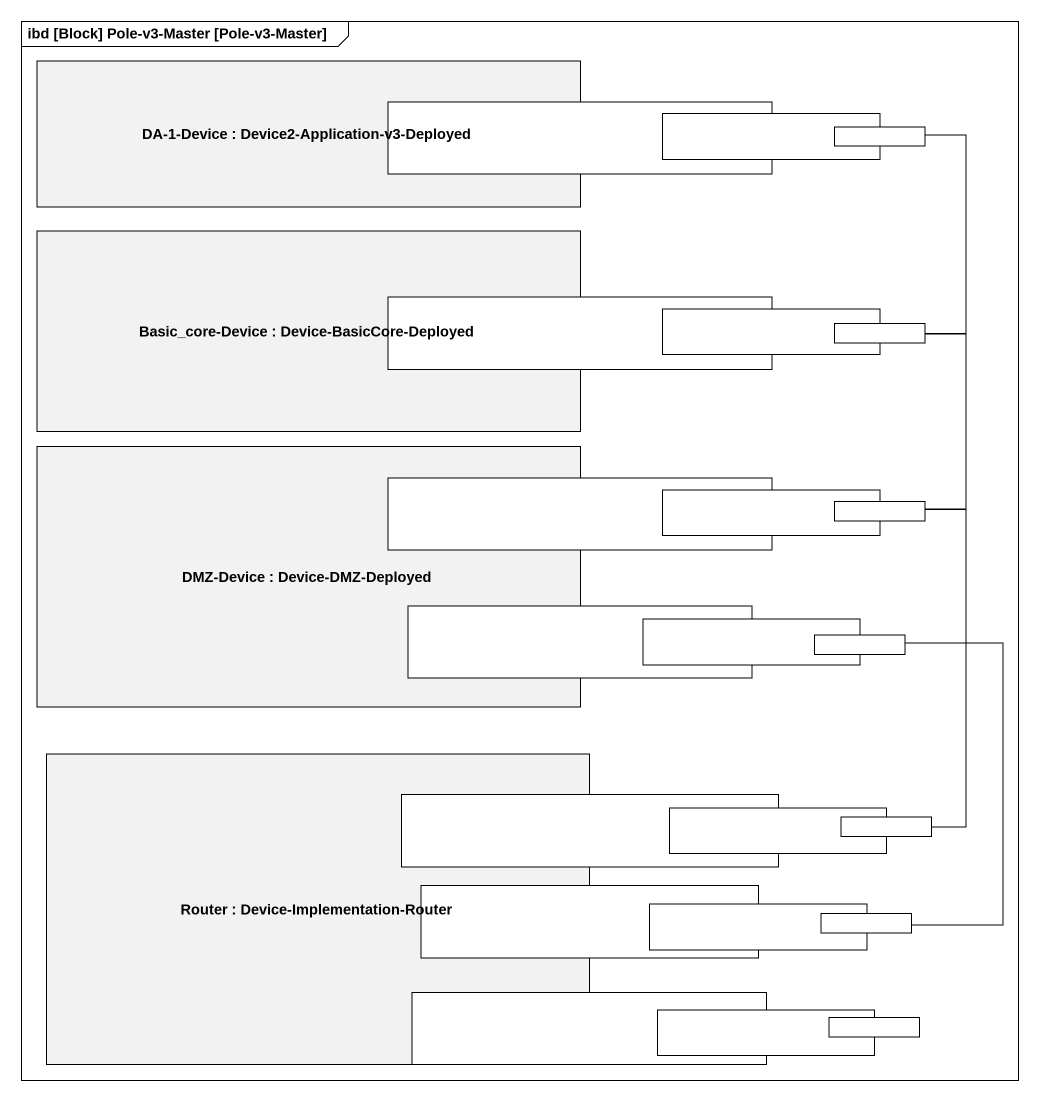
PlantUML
@startuml
mainframe ibd [Block] Pole-v3-Master [Pole-v3-Master]
rectangle "DA-1-Device : Device2-Application-v3-Deployed" as DA_1_Device {
  port " " as port1
}
rectangle " " as port2
rectangle " " as port3
rectangle "Basic_core-Device : Device-BasicCore-Deployed" as Basic_core_Device {
  port " " as port4
}
rectangle " " as port5
rectangle " " as port6
rectangle "DMZ-Device : Device-DMZ-Deployed" as DMZ_Device {
  port " " as port7
  port " " as port10
}
rectangle " " as port8
rectangle " " as port9
rectangle " " as port11
rectangle " " as port12
rectangle "Router : Device-Implementation-Router" as Router {
  port " " as port13
  port " " as port16
  port " " as port19
}
rectangle " " as port14
rectangle " " as port15
rectangle " " as port17
rectangle " " as port18
rectangle " " as port20
rectangle " " as port21
port3 -- port6
port6 -- port9
port9 -- port15
port12 -- port18
@enduml
